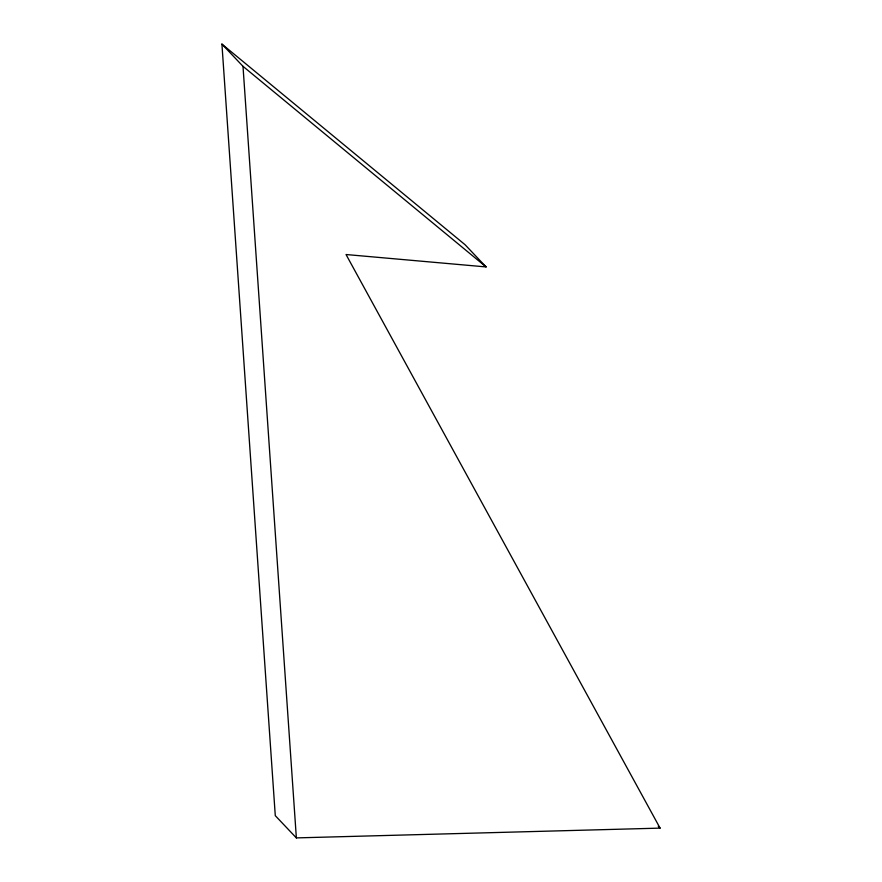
<?xml version="1.0" encoding="UTF-8"?>
<svg xmlns="http://www.w3.org/2000/svg" width="882" height="882" viewBox="0 0 882 882"><rect width="100%" height="100%" fill="white"/><g stroke="black" fill="none" stroke-linecap="round" stroke-linejoin="round"><path stroke-width="1.32" d="M296.363 837.9L660.078 828.121L346.031 254.523L486.092 266.926L465.023 244.689L221.922 44.1L275.283 815.663L296.363 837.9L243.002 66.337L221.922 44.1M243.002 66.337L486.092 266.926M658.237 826.191L660.078 828.121"/></g></svg>
